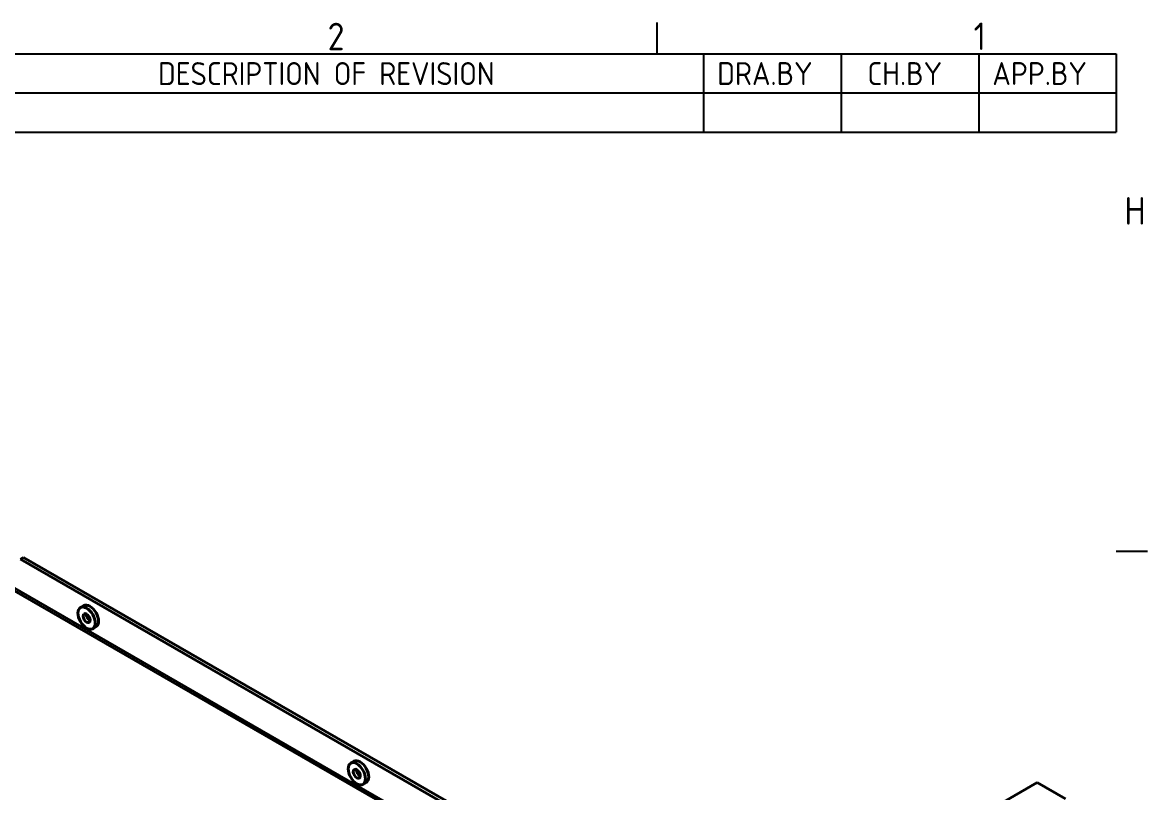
# Model space of a CAD drawing. Header units: millimetres. Extents: x 0 to 1682, y 0 to 1188.
# Drawn here: x 1403.5 to 1648.8, y 986.9 to 1154.8 of the extents above; entities that cross this region are included whole.
import ezdxf

# ---------------------------------------------------------------- set-up
doc = ezdxf.new("R2010")
doc.units = ezdxf.units.MM
doc.header["$LTSCALE"] = 2
doc.layers.get('0').update_dxf_attribs({"color": 3, "lineweight": 25})
for name, color, linetype, lineweight in [('가시적인 것(ISO)', 3, 'Continuous', 40), ('가시적인 좁은 것(ISO)', 3, 'Continuous', 35), ('경계(ISO)', 7, 'Continuous', 25), ('기호(ISO)', 5, 'Continuous', 25)]:
    doc.layers.add(name, color=color, linetype=linetype, lineweight=lineweight)
doc.styles.add('ISO ProportionalPSTEK', font='isocp.shx')
doc.styles.add('문자 텍스트_PSTEK_POSCO', font='isocp.shx')

# ---------------------------------------------------------------- blocks, each defined once
blk = doc.blocks.new('경계 Default Border')
at = {"layer": '경계(ISO)'}
for p, q in [((770.92, 574), (770.92, 577.4)), ((821, 519.75), (824.4, 519.75))]:
    blk.add_line(p, q, dxfattribs=at)
at = {"layer": '경계(ISO)', "color": 2, "char_height": 3, "attachment_point": 7, "style": '문자 텍스트_PSTEK_POSCO'}
for s, insert in [('2', (735, 574.37)), ('1', (805.44, 574.4)), ('H', (821.88, 555.37))]:
    blk.add_mtext(s, dxfattribs=dict(at, insert=insert))
blk = doc.blocks.new('리비전 내역')
at = {"layer": '기호(ISO)'}
for p, q in [((669, 574), (821, 574)), ((776, 574), (776, 569.72)), ((791, 574), (791, 569.72)), ((806, 574), (806, 569.72)), ((821, 574), (821, 569.72)), ((669, 569.72), (821, 569.72)), ((776, 569.72), (776, 565.44)), ((791, 569.72), (791, 565.44)), ((806, 569.72), (806, 565.44)), ((821, 569.72), (821, 565.44)), ((669, 565.44), (821, 565.44))]:
    blk.add_line(p, q, dxfattribs=at)
at = {"layer": '기호(ISO)', "color": 2, "char_height": 2.5, "attachment_point": 7, "style": 'ISO ProportionalPSTEK'}
for s, insert in [('DESCRIPTION OF REVISION', (716.51, 570.58)), ('DRA.BY', (777.48, 570.58)), ('CH.BY', (793.86, 570.58)), ('APP.BY', (807.48, 570.58))]:
    blk.add_mtext(s, dxfattribs=dict(at, insert=insert))

msp = doc.modelspace()

# ---------------------------------------------------------------- linework, layer by layer
at = {"layer": '가시적인 것(ISO)'}
for p, q in [((1402.998, 1037.772), (1403.705, 1038.179)), ((1556.857, 949.985), (1403.705, 1038.179)), ((1547.377, 954.629), (1402.998, 1037.772)), ((1416.818, 1027.652), (1416.111, 1027.245)), ((1419.479, 1023.03), (1418.772, 1022.623)), ((1475.744, 993.719), (1475.036, 993.312)), ((1624.765, 989.091), (1443.275, 884.577)), ((1478.405, 989.097), (1477.698, 988.69)), ((1630.894, 985.562), (1624.765, 989.091))]:
    msp.add_line(p, q, dxfattribs=at)
for centre, major_axis in [((1417.442, 1024.934), (-1.331, 2.311)), ((1417.442, 1024.934), (-0.539, 0.936)), ((1476.367, 991.001), (-1.331, 2.311)), ((1476.367, 991.001), (-0.539, 0.936))]:
    msp.add_ellipse(centre, major_axis=major_axis, ratio=0.5780931, dxfattribs=at)
for centre, major_axis, start_param, end_param in [((1418.149, 1025.341), (-1.331, 2.311), 3.1415927, 6.2831853), ((1418.149, 1025.341), (0.539, -0.936), 3.8532147, 5.5715633), ((1477.074, 991.408), (-1.331, 2.311), 3.1415927, 6.2831853), ((1477.074, 991.408), (0.539, -0.936), 3.8532147, 5.5715633)]:
    msp.add_ellipse(centre, major_axis=major_axis, ratio=0.5780931, start_param=start_param, end_param=end_param, dxfattribs=at)
at = {"layer": '가시적인 좁은 것(ISO)'}
for p, q in [((1545.017, 948.359), (1396.606, 1033.824)), ((1396.87, 1034.215), (1545.017, 948.903))]:
    msp.add_line(p, q, dxfattribs=at)

# ---------------------------------------------------------------- block references
at = {"xscale": 2, "yscale": 2, "zscale": 2}
msp.add_blockref('경계 Default Border', (0, 0), dxfattribs=at)
at = {"layer": '기호(ISO)', "xscale": 2, "yscale": 2, "zscale": 2}
msp.add_blockref('리비전 내역', (0, 0), dxfattribs=at)

doc.saveas('drawing.dxf')
